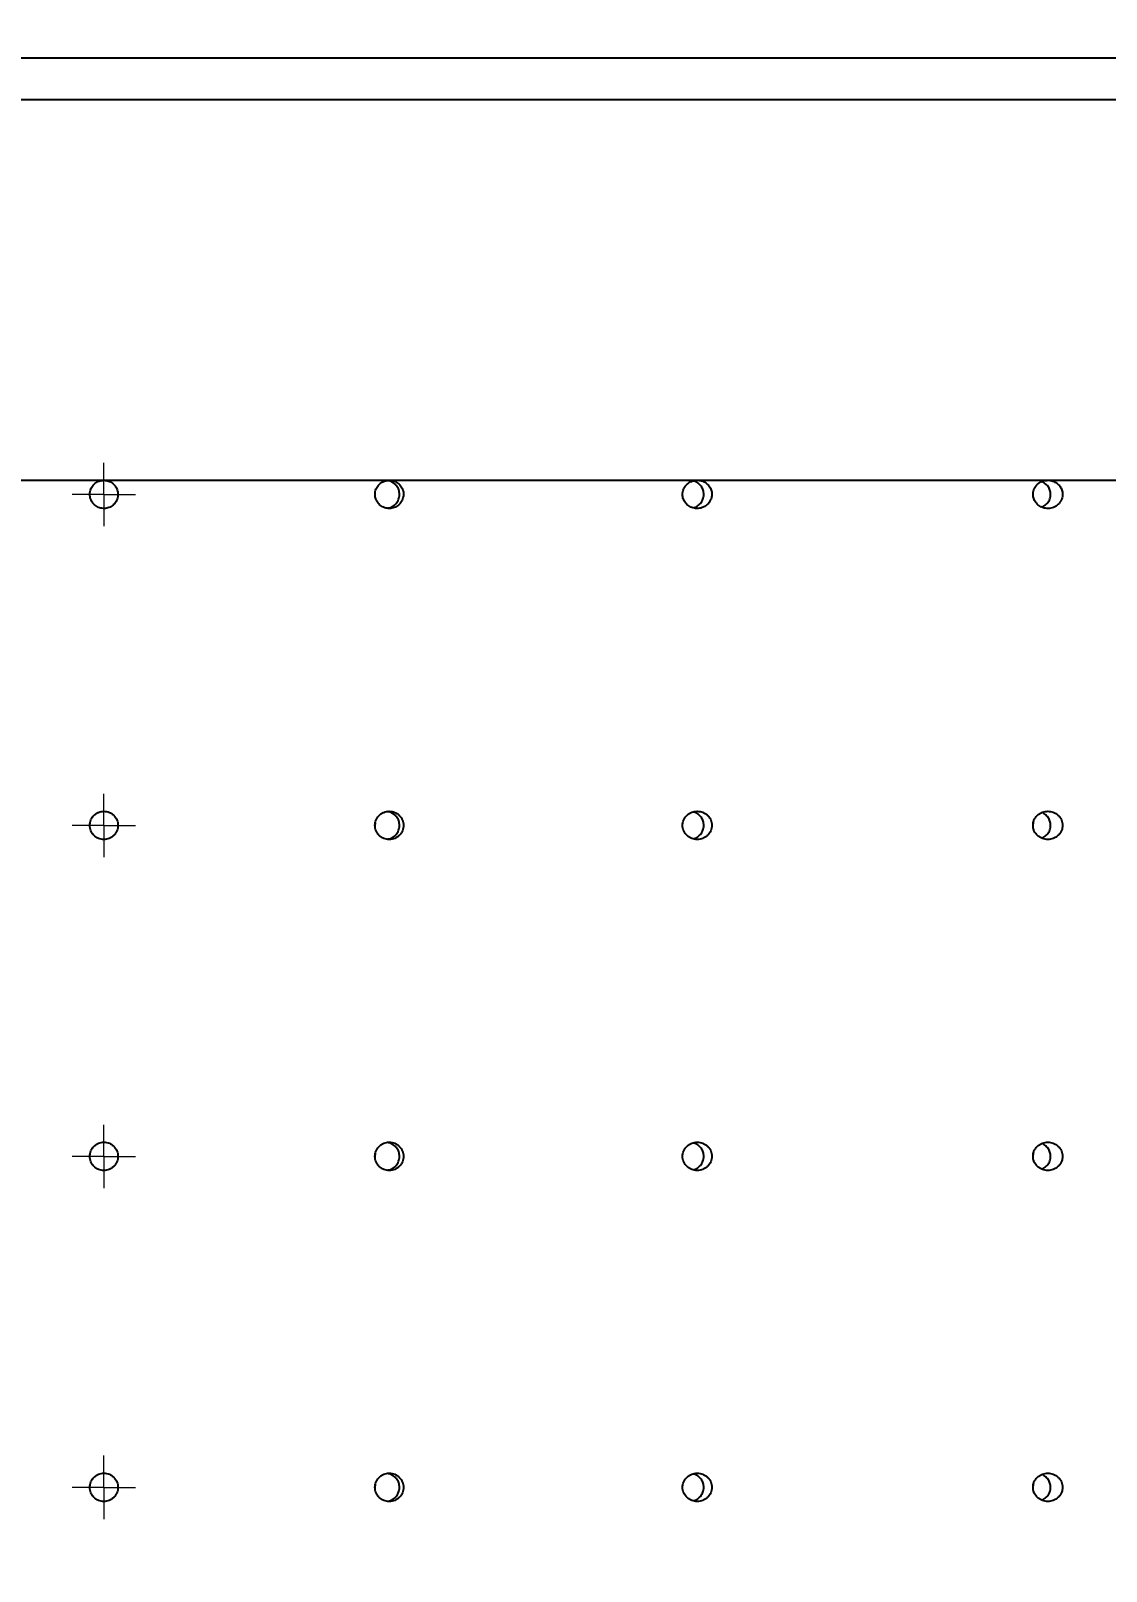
# Model space of a CAD drawing. Header units: millimetres. Extents: x -6549 to -609, y -17178 to -12978.
# Drawn here: x -5573.5 to -5420.8, y -13943.3 to -13724.6 of the extents above; entities that cross this region are included whole.
import ezdxf

# ---------------------------------------------------------------- set-up
doc = ezdxf.new("R2010")
doc.units = ezdxf.units.MM
doc.header["$PDSIZE"] = -1
doc.layers.add('WYMIAR', color=96, linetype='Continuous')
doc.dimstyles.new('1-1', dxfattribs={"dimtxt": 30, "dimasz": 25, "dimexe": 6.25, "dimexo": 30, "dimgap": 20.625, "dimtad": 1, "dimdec": 1, "dimtxsty": 'Standard', "dimcen": 0, "dimclrd": 2, "dimclre": 2, "dimclrt": 2, "dimadec": 0, "dimazin": 0, "dimtfac": 1, "dimtdec": 1, "dimtmove": 0, "dimatfit": 3, "dimfxl": 0, "dimarcsym": 0})

# ---------------------------------------------------------------- blocks, each defined once
blk = doc.blocks.new('SW_CENTERMARKSYMBOL_0')
at = {"color": 0, "linetype": 'Continuous', "lineweight": 0}
for p, q in [((0, 0.25), (0, 0.45)), ((0, 0), (0, 0.25)), ((-0.25, 0), (-0.45, 0)), ((0, 0), (-0.25, 0)), ((0, 0), (0, -0.25)), ((0, 0), (0.25, 0)), ((0.25, 0), (0.45, 0)), ((0, -0.25), (0, -0.45))]:
    blk.add_line(p, q, dxfattribs=at)
blk = doc.blocks.new('SW_CENTERMARKSYMBOL_1')
at = {"color": 0, "linetype": 'Continuous', "lineweight": 0}
for p, q in [((0, 0.25), (0, 0.45)), ((0, 0), (0, 0.25)), ((-0.25, 0), (-0.45, 0)), ((0, 0), (-0.25, 0)), ((0, 0), (0, -0.25)), ((0, 0), (0.25, 0)), ((0.25, 0), (0.45, 0)), ((0, -0.25), (0, -0.45))]:
    blk.add_line(p, q, dxfattribs=at)
blk = doc.blocks.new('SW_CENTERMARKSYMBOL_2')
at = {"color": 0, "linetype": 'Continuous', "lineweight": 0}
for p, q in [((0, 0.25), (0, 0.45)), ((0, 0), (0, 0.25)), ((-0.25, 0), (-0.45, 0)), ((0, 0), (-0.25, 0)), ((0, 0), (0, -0.25)), ((0, 0), (0.25, 0)), ((0.25, 0), (0.45, 0)), ((0, -0.25), (0, -0.45))]:
    blk.add_line(p, q, dxfattribs=at)
blk = doc.blocks.new('SW_CENTERMARKSYMBOL_3')
at = {"color": 0, "linetype": 'Continuous', "lineweight": 0}
for p, q in [((0, 0.25), (0, 0.45)), ((0, 0), (0, 0.25)), ((-0.25, 0), (-0.45, 0)), ((0, 0), (-0.25, 0)), ((0, 0), (0, -0.25)), ((0, 0), (0.25, 0)), ((0.25, 0), (0.45, 0)), ((0, -0.25), (0, -0.45))]:
    blk.add_line(p, q, dxfattribs=at)
blk = doc.blocks.new('front')
for p, q in [((-10433.97, -14699.95), (-10393.45, -14699.95)), ((-10393.78, -14700.01), (-10393.44, -14699.95)), ((-10393.45, -14699.95), (-10352.93, -14699.95)), ((-10352.93, -14699.95), (-10309.2, -14699.95)), ((-10309.2, -14699.95), (-10259.42, -14699.95)), ((-10259.42, -14699.95), (-10204.48, -14699.95)), ((-10395.43, -14749.05), (-10395.4, -14748.51)), ((-10354.94, -14749.05), (-10354.91, -14748.52)), ((-10311.28, -14749.04), (-10311.24, -14748.53)), ((-10261.52, -14749.02), (-10261.48, -14748.56)), ((-10395.43, -14796.05), (-10395.4, -14795.51)), ((-10354.94, -14796.05), (-10354.91, -14795.52)), ((-10311.28, -14796.04), (-10311.24, -14795.53)), ((-10261.52, -14796.02), (-10261.48, -14795.56)), ((-10395.43, -14843.05), (-10395.4, -14842.51)), ((-10354.94, -14843.05), (-10354.91, -14842.52)), ((-10311.28, -14843.04), (-10311.24, -14842.53)), ((-10261.52, -14843.02), (-10261.48, -14842.56))]:
    blk.add_line(p, q)
for points, knots in [([(-10631.45, -14639.95), (-10631.39, -14639.95), (-10631.26, -14639.95), (-10630.26, -14639.95), (-10628.65, -14639.95), (-10626.42, -14639.95), (-10623.66, -14639.95), (-10620.43, -14639.95), (-10616.73, -14639.95), (-10611.76, -14639.95), (-10605.28, -14639.95), (-10597.03, -14639.95), (-10588.06, -14639.95), (-10578.28, -14639.95), (-10567.83, -14639.95), (-10556.78, -14639.95), (-10545.3, -14639.95), (-10533.43, -14639.95), (-10521.23, -14639.95), (-10506.58, -14639.95), (-10489.41, -14639.95), (-10469.67, -14639.95), (-10449.53, -14639.95), (-10429.06, -14639.95), (-10408.31, -14639.95), (-10387.49, -14639.95), (-10366.64, -14639.95), (-10345.83, -14639.95), (-10326.73, -14639.95), (-10309.34, -14639.95), (-10293.66, -14639.95), (-10278.19, -14639.95), (-10263.49, -14639.95), (-10249.6, -14639.95), (-10236.48, -14639.95), (-10223.68, -14639.95), (-10212.01, -14639.95), (-10201.53, -14639.95), (-10192.16, -14639.95), (-10183.37, -14639.95), (-10176.3, -14639.95), (-10170.85, -14639.95), (-10166.7, -14639.95), (-10163.07, -14639.95), (-10160.07, -14639.95), (-10157.76, -14639.95), (-10156.21, -14639.95), (-10155.45, -14639.95), (-10155.53, -14639.95), (-10155.56, -14639.95)], [0, 0, 0, 0, 0.0119193, 0.023839, 0.0361405, 0.0484435, 0.0603457, 0.0722494, 0.0844008, 0.0965535, 0.1161026, 0.1356578, 0.1557387, 0.1758234, 0.1970921, 0.2183827, 0.2396595, 0.2614833, 0.2833205, 0.305148, 0.3387896, 0.3724628, 0.4061127, 0.4406894, 0.4752902, 0.5098689, 0.5446202, 0.579394, 0.6141422, 0.6409652, 0.6678179, 0.6946636, 0.7214772, 0.7455153, 0.7695514, 0.7939173, 0.8182792, 0.8385424, 0.8588019, 0.879554, 0.9002987, 0.9135102, 0.9267199, 0.9402453, 0.9537683, 0.9670108, 0.9802516, 0.9940174, 1, 1, 1, 1]), ([(-10153.45, -14645.95), (-10153.52, -14645.95), (-10153.68, -14645.95), (-10155.09, -14645.95), (-10157.58, -14645.95), (-10159.95, -14645.95), (-10162.9, -14645.95), (-10166.55, -14645.95), (-10172.93, -14645.95), (-10180.58, -14645.95), (-10189.5, -14645.95), (-10199.65, -14645.95), (-10210.45, -14645.95), (-10222.69, -14645.95), (-10236.42, -14645.95), (-10251.66, -14645.95), (-10267.3, -14645.95), (-10284.43, -14645.95), (-10303.04, -14645.95), (-10323.14, -14645.95), (-10343.48, -14645.95), (-10363.96, -14645.95), (-10384.48, -14645.95), (-10404.72, -14645.95), (-10424.65, -14645.95), (-10444.26, -14645.95), (-10463.76, -14645.95), (-10483.08, -14645.95), (-10502.11, -14645.95), (-10519.2, -14645.95), (-10534.4, -14645.95), (-10547.76, -14645.95), (-10560.76, -14645.95), (-10573.27, -14645.95), (-10584.32, -14645.95), (-10593.95, -14645.95), (-10602.22, -14645.95), (-10609.86, -14645.95), (-10616.59, -14645.95), (-10622.3, -14645.95), (-10626.94, -14645.95), (-10630.16, -14645.95), (-10632.12, -14645.95), (-10633.24, -14645.95), (-10633.38, -14645.95), (-10633.45, -14645.95)], [0, 0, 0, 0, 0.012547, 0.028296, 0.044098, 0.059858, 0.06074, 0.079591, 0.098502, 0.117378, 0.139373, 0.161439, 0.183535, 0.205569, 0.233166, 0.26082, 0.288492, 0.316115, 0.349837, 0.38365, 0.417523, 0.451411, 0.48526, 0.519006, 0.551369, 0.583832, 0.61633, 0.648808, 0.681224, 0.713555, 0.737661, 0.761841, 0.78602, 0.810152, 0.834217, 0.85297, 0.871777, 0.890561, 0.909281, 0.926889, 0.944536, 0.962122, 0.974741, 0.987384, 1, 1, 1, 1]), ([(-10393.45, -14699.95), (-10393.46, -14699.95), (-10393.69, -14699.95), (-10394.15, -14700.03), (-10394.74, -14700.37), (-10395.19, -14700.89), (-10395.41, -14701.44), (-10395.48, -14702.03), (-10395.37, -14702.62), (-10395.04, -14703.22), (-10394.53, -14703.68), (-10393.9, -14703.94), (-10393.22, -14703.97), (-10392.56, -14703.78), (-10392, -14703.38), (-10391.61, -14702.82), (-10391.42, -14702.16), (-10391.47, -14701.48), (-10391.73, -14700.85), (-10392.2, -14700.35), (-10392.79, -14700.01), (-10393.23, -14699.97), (-10393.45, -14699.95)], [0, 0, 0, 0, 0.0017203, 0.0554068, 0.1090941, 0.1627821, 0.2164695, 0.2500761, 0.3037625, 0.3574498, 0.4111362, 0.4648237, 0.518511, 0.5721976, 0.6258849, 0.6795723, 0.7332601, 0.7869476, 0.8406333, 0.8943217, 0.9480095, 1, 1, 1, 1]), ([(-10352.93, -14699.95), (-10353.16, -14699.97), (-10353.62, -14700.02), (-10354.23, -14700.37), (-10354.7, -14700.89), (-10354.92, -14701.45), (-10354.98, -14702.03), (-10354.88, -14702.61), (-10354.56, -14703.21), (-10354.05, -14703.66), (-10353.42, -14703.93), (-10352.72, -14703.98), (-10352.05, -14703.79), (-10351.47, -14703.39), (-10351.07, -14702.82), (-10350.88, -14702.16), (-10350.93, -14701.48), (-10351.19, -14700.86), (-10351.64, -14700.36), (-10352.24, -14700.03), (-10352.7, -14699.95), (-10352.93, -14699.95), (-10352.93, -14699.95)], [0, 0, 0, 0, 0.0543134, 0.1093523, 0.1638474, 0.2174112, 0.2501052, 0.3026093, 0.3551004, 0.4080241, 0.461858, 0.5165361, 0.571615, 0.6264718, 0.6806007, 0.7338359, 0.7864009, 0.8387789, 0.8915075, 0.9449911, 0.9993393, 1, 1, 1, 1]), ([(-10353.17, -14703.9), (-10352.99, -14703.86), (-10352.58, -14703.78), (-10352.04, -14703.38), (-10351.64, -14702.82), (-10351.46, -14702.16), (-10351.5, -14701.48), (-10351.76, -14700.86), (-10352.22, -14700.37), (-10352.73, -14700.06), (-10353.09, -14700.01), (-10353.22, -14700)], [0, 0, 0, 0, 0.098356, 0.220455, 0.340913, 0.459363, 0.576306, 0.692827, 0.810142, 0.92915, 1, 1, 1, 1]), ([(-10309.2, -14699.95), (-10309.42, -14699.97), (-10309.89, -14700.01), (-10310.53, -14700.35), (-10311.03, -14700.89), (-10311.26, -14701.47), (-10311.31, -14702.03), (-10311.22, -14702.59), (-10310.91, -14703.16), (-10310.42, -14703.62), (-10309.79, -14703.91), (-10309.06, -14703.99), (-10308.33, -14703.81), (-10307.71, -14703.4), (-10307.28, -14702.81), (-10307.1, -14702.15), (-10307.14, -14701.49), (-10307.4, -14700.89), (-10307.83, -14700.4), (-10308.42, -14700.05), (-10308.91, -14699.95), (-10309.18, -14699.95), (-10309.2, -14699.95)], [0, 0, 0, 0, 0.051653, 0.110559, 0.167411, 0.220657, 0.250137, 0.299604, 0.349022, 0.399811, 0.453724, 0.510809, 0.569732, 0.62811, 0.683713, 0.73579, 0.785325, 0.834206, 0.88435, 0.93715, 0.993128, 1, 1, 1, 1]), ([(-10309.83, -14703.85), (-10309.72, -14703.83), (-10309.36, -14703.76), (-10308.86, -14703.39), (-10308.43, -14702.82), (-10308.25, -14702.15), (-10308.29, -14701.49), (-10308.55, -14700.89), (-10308.99, -14700.41), (-10309.44, -14700.11), (-10309.74, -14700.06), (-10309.82, -14700.04)], [0, 0, 0, 0, 0.0644988, 0.2056391, 0.3399927, 0.4657282, 0.5852447, 0.7031712, 0.8241714, 0.9516663, 1, 1, 1, 1]), ([(-10259.42, -14699.95), (-10259.63, -14699.97), (-10260.1, -14700), (-10260.76, -14700.34), (-10261.29, -14700.92), (-10261.5, -14701.5), (-10261.55, -14702.05), (-10261.46, -14702.57), (-10261.17, -14703.12), (-10260.72, -14703.57), (-10260.1, -14703.88), (-10259.37, -14703.99), (-10258.6, -14703.84), (-10257.93, -14703.42), (-10257.48, -14702.8), (-10257.3, -14702.12), (-10257.35, -14701.48), (-10257.59, -14700.92), (-10258, -14700.44), (-10258.57, -14700.08), (-10259.07, -14699.96), (-10259.37, -14699.95), (-10259.42, -14699.95)], [0, 0, 0, 0, 0.0490529, 0.1129895, 0.1730685, 0.2259198, 0.2501864, 0.2962531, 0.3422353, 0.3904084, 0.443996, 0.503536, 0.5671366, 0.6302601, 0.6880193, 0.7387748, 0.7848072, 0.8298139, 0.8770329, 0.9288314, 0.9863905, 1, 1, 1, 1]), ([(-10260.27, -14703.76), (-10260.05, -14703.64), (-10259.61, -14703.41), (-10259.18, -14702.8), (-10259, -14702.12), (-10259.05, -14701.48), (-10259.3, -14700.92), (-10259.69, -14700.44), (-10260.06, -14700.24), (-10260.24, -14700.14)], [0, 0, 0, 0, 0.164633, 0.327689, 0.470648, 0.600088, 0.726611, 0.859459, 1, 1, 1, 1]), ([(-10395.45, -14748.95), (-10395.45, -14749.08), (-10395.44, -14749.21), (-10395.39, -14749.47), (-10395.35, -14749.59), (-10395.25, -14749.84), (-10395.19, -14749.95), (-10395.04, -14750.17), (-10394.96, -14750.27), (-10394.68, -14750.55), (-10394.46, -14750.7), (-10393.98, -14750.9), (-10393.71, -14750.95), (-10393.32, -14750.95), (-10393.19, -14750.94), (-10392.93, -14750.89), (-10392.81, -14750.85), (-10392.57, -14750.75), (-10392.45, -14750.68), (-10392.23, -14750.54), (-10392.13, -14750.46), (-10391.94, -14750.27), (-10391.86, -14750.17), (-10391.72, -14749.95), (-10391.65, -14749.84), (-10391.55, -14749.59), (-10391.52, -14749.47), (-10391.46, -14749.21), (-10391.45, -14749.08), (-10391.45, -14748.82), (-10391.46, -14748.69), (-10391.52, -14748.43), (-10391.55, -14748.31), (-10391.7, -14747.94), (-10391.85, -14747.72), (-10392.13, -14747.44), (-10392.23, -14747.36), (-10392.45, -14747.21), (-10392.56, -14747.15), (-10392.8, -14747.05), (-10392.93, -14747.01), (-10393.19, -14746.96), (-10393.32, -14746.95), (-10393.58, -14746.95), (-10393.71, -14746.96), (-10393.97, -14747.01), (-10394.09, -14747.05), (-10394.34, -14747.15), (-10394.45, -14747.21), (-10394.67, -14747.36), (-10394.77, -14747.44), (-10394.96, -14747.63), (-10395.04, -14747.73), (-10395.19, -14747.94), (-10395.25, -14748.06), (-10395.4, -14748.42), (-10395.45, -14748.68), (-10395.45, -14748.95)], [0, 0, 0, 0, 0.03125, 0.03125, 0.0625, 0.0625, 0.09375, 0.09375, 0.125, 0.125, 0.1875, 0.1875, 0.25, 0.25, 0.28125, 0.28125, 0.3125, 0.3125, 0.34375, 0.34375, 0.375, 0.375, 0.40625, 0.40625, 0.4375, 0.4375, 0.46875, 0.46875, 0.5, 0.5, 0.53125, 0.53125, 0.5625, 0.5625, 0.625, 0.625, 0.65625, 0.65625, 0.6875, 0.6875, 0.71875, 0.71875, 0.75, 0.75, 0.78125, 0.78125, 0.8125, 0.8125, 0.84375, 0.84375, 0.875, 0.875, 0.90625, 0.90625, 0.9375, 0.9375, 1, 1, 1, 1]), ([(-10354.96, -14748.95), (-10354.96, -14749.08), (-10354.95, -14749.21), (-10354.89, -14749.47), (-10354.85, -14749.6), (-10354.75, -14749.84), (-10354.69, -14749.96), (-10354.54, -14750.18), (-10354.45, -14750.28), (-10354.17, -14750.55), (-10353.95, -14750.7), (-10353.58, -14750.85), (-10353.46, -14750.89), (-10353.2, -14750.94), (-10353.07, -14750.95), (-10352.8, -14750.95), (-10352.67, -14750.94), (-10352.41, -14750.89), (-10352.29, -14750.85), (-10352.04, -14750.75), (-10351.93, -14750.69), (-10351.71, -14750.55), (-10351.6, -14750.46), (-10351.41, -14750.28), (-10351.33, -14750.18), (-10351.18, -14749.96), (-10351.12, -14749.84), (-10351.02, -14749.6), (-10350.98, -14749.47), (-10350.92, -14749.22), (-10350.91, -14749.08), (-10350.91, -14748.69), (-10350.96, -14748.42), (-10351.17, -14747.94), (-10351.32, -14747.71), (-10351.6, -14747.44), (-10351.71, -14747.35), (-10351.93, -14747.21), (-10352.04, -14747.15), (-10352.29, -14747.05), (-10352.41, -14747.01), (-10352.67, -14746.96), (-10352.8, -14746.95), (-10353.07, -14746.95), (-10353.2, -14746.96), (-10353.45, -14747.01), (-10353.58, -14747.05), (-10353.82, -14747.15), (-10353.94, -14747.21), (-10354.16, -14747.35), (-10354.27, -14747.44), (-10354.45, -14747.62), (-10354.54, -14747.72), (-10354.69, -14747.94), (-10354.75, -14748.06), (-10354.91, -14748.42), (-10354.96, -14748.68), (-10354.96, -14748.95)], [0, 0, 0, 0, 0.03125, 0.03125, 0.0625, 0.0625, 0.09375, 0.09375, 0.125, 0.125, 0.1875, 0.1875, 0.21875, 0.21875, 0.25, 0.25, 0.28125, 0.28125, 0.3125, 0.3125, 0.34375, 0.34375, 0.375, 0.375, 0.40625, 0.40625, 0.4375, 0.4375, 0.46875, 0.46875, 0.5, 0.5, 0.5625, 0.5625, 0.625, 0.625, 0.65625, 0.65625, 0.6875, 0.6875, 0.71875, 0.71875, 0.75, 0.75, 0.78125, 0.78125, 0.8125, 0.8125, 0.84375, 0.84375, 0.875, 0.875, 0.90625, 0.90625, 0.9375, 0.9375, 1, 1, 1, 1]), ([(-10353.22, -14750.92), (-10353.02, -14750.87), (-10352.59, -14750.79), (-10352.04, -14750.38), (-10351.64, -14749.82), (-10351.46, -14749.16), (-10351.5, -14748.48), (-10351.76, -14747.86), (-10352.22, -14747.37), (-10352.73, -14747.06), (-10353.09, -14747.01), (-10353.22, -14747)], [0, 0, 0, 0, 0.106815, 0.227762, 0.347083, 0.464415, 0.580254, 0.695675, 0.81188, 0.929763, 1, 1, 1, 1]), ([(-10311.29, -14748.95), (-10311.29, -14749.09), (-10311.28, -14749.22), (-10311.22, -14749.48), (-10311.18, -14749.61), (-10311.01, -14749.98), (-10310.85, -14750.2), (-10310.56, -14750.48), (-10310.45, -14750.56), (-10310.22, -14750.7), (-10310.11, -14750.76), (-10309.86, -14750.85), (-10309.73, -14750.89), (-10309.47, -14750.94), (-10309.34, -14750.95), (-10309.07, -14750.95), (-10308.94, -14750.94), (-10308.68, -14750.89), (-10308.55, -14750.85), (-10308.31, -14750.76), (-10308.19, -14750.7), (-10307.96, -14750.56), (-10307.86, -14750.48), (-10307.56, -14750.2), (-10307.4, -14749.99), (-10307.24, -14749.61), (-10307.2, -14749.49), (-10307.14, -14749.22), (-10307.12, -14749.09), (-10307.12, -14748.68), (-10307.18, -14748.41), (-10307.34, -14748.04), (-10307.41, -14747.92), (-10307.57, -14747.7), (-10307.66, -14747.6), (-10307.85, -14747.42), (-10307.96, -14747.34), (-10308.19, -14747.2), (-10308.3, -14747.14), (-10308.55, -14747.04), (-10308.68, -14747.01), (-10308.94, -14746.96), (-10309.07, -14746.95), (-10309.34, -14746.95), (-10309.47, -14746.96), (-10309.73, -14747.01), (-10309.86, -14747.05), (-10310.11, -14747.14), (-10310.22, -14747.2), (-10310.45, -14747.34), (-10310.56, -14747.42), (-10310.75, -14747.6), (-10310.84, -14747.7), (-10311, -14747.92), (-10311.07, -14748.04), (-10311.23, -14748.4), (-10311.29, -14748.68), (-10311.29, -14748.95)], [0, 0, 0, 0, 0.03125, 0.03125, 0.0625, 0.0625, 0.125, 0.125, 0.15625, 0.15625, 0.1875, 0.1875, 0.21875, 0.21875, 0.25, 0.25, 0.28125, 0.28125, 0.3125, 0.3125, 0.34375, 0.34375, 0.375, 0.375, 0.4375, 0.4375, 0.46875, 0.46875, 0.5, 0.5, 0.5625, 0.5625, 0.59375, 0.59375, 0.625, 0.625, 0.65625, 0.65625, 0.6875, 0.6875, 0.71875, 0.71875, 0.75, 0.75, 0.78125, 0.78125, 0.8125, 0.8125, 0.84375, 0.84375, 0.875, 0.875, 0.90625, 0.90625, 0.9375, 0.9375, 1, 1, 1, 1]), ([(-10309.78, -14750.84), (-10309.69, -14750.82), (-10309.35, -14750.76), (-10308.86, -14750.39), (-10308.43, -14749.82), (-10308.25, -14749.15), (-10308.29, -14748.49), (-10308.55, -14747.89), (-10308.99, -14747.41), (-10309.42, -14747.11), (-10309.71, -14747.06), (-10309.78, -14747.05)], [0, 0, 0, 0, 0.056218, 0.199914, 0.336701, 0.464708, 0.586389, 0.706456, 0.829648, 0.959449, 1, 1, 1, 1]), ([(-10261.53, -14748.95), (-10261.53, -14749.09), (-10261.52, -14749.23), (-10261.46, -14749.5), (-10261.41, -14749.63), (-10261.24, -14750.01), (-10261.07, -14750.23), (-10260.77, -14750.49), (-10260.66, -14750.57), (-10260.43, -14750.71), (-10260.31, -14750.77), (-10259.94, -14750.9), (-10259.69, -14750.95), (-10259.17, -14750.95), (-10258.91, -14750.9), (-10258.42, -14750.72), (-10258.19, -14750.59), (-10257.89, -14750.32), (-10257.8, -14750.22), (-10257.64, -14750), (-10257.57, -14749.89), (-10257.45, -14749.64), (-10257.41, -14749.5), (-10257.35, -14749.23), (-10257.33, -14749.09), (-10257.33, -14748.67), (-10257.39, -14748.4), (-10257.56, -14748.02), (-10257.63, -14747.9), (-10257.8, -14747.68), (-10257.89, -14747.58), (-10258.19, -14747.31), (-10258.42, -14747.18), (-10258.79, -14747.04), (-10258.91, -14747.01), (-10259.17, -14746.96), (-10259.3, -14746.95), (-10259.56, -14746.95), (-10259.69, -14746.96), (-10259.94, -14747.01), (-10260.07, -14747.04), (-10260.31, -14747.13), (-10260.43, -14747.19), (-10260.66, -14747.32), (-10260.77, -14747.4), (-10260.97, -14747.58), (-10261.06, -14747.68), (-10261.22, -14747.9), (-10261.29, -14748.02), (-10261.41, -14748.26), (-10261.46, -14748.39), (-10261.52, -14748.67), (-10261.53, -14748.81), (-10261.53, -14748.95)], [0, 0, 0, 0, 0.03125, 0.03125, 0.0625, 0.0625, 0.125, 0.125, 0.15625, 0.15625, 0.1875, 0.1875, 0.25, 0.25, 0.3125, 0.3125, 0.375, 0.375, 0.40625, 0.40625, 0.4375, 0.4375, 0.46875, 0.46875, 0.5, 0.5, 0.5625, 0.5625, 0.59375, 0.59375, 0.625, 0.625, 0.6875, 0.6875, 0.71875, 0.71875, 0.75, 0.75, 0.78125, 0.78125, 0.8125, 0.8125, 0.84375, 0.84375, 0.875, 0.875, 0.90625, 0.90625, 0.9375, 0.9375, 0.96875, 0.96875, 1, 1, 1, 1]), ([(-10260.28, -14750.77), (-10260.05, -14750.65), (-10259.61, -14750.42), (-10259.18, -14749.8), (-10259, -14749.12), (-10259.06, -14748.48), (-10259.29, -14747.91), (-10259.71, -14747.45), (-10260.06, -14747.18), (-10260.27, -14747.13), (-10260.28, -14747.12)], [0, 0, 0, 0, 0.165774, 0.326913, 0.468202, 0.596123, 0.721157, 0.85245, 0.996661, 1, 1, 1, 1]), ([(-10395.45, -14795.95), (-10395.45, -14796.08), (-10395.44, -14796.21), (-10395.39, -14796.47), (-10395.35, -14796.59), (-10395.25, -14796.84), (-10395.19, -14796.95), (-10395.04, -14797.17), (-10394.96, -14797.27), (-10394.68, -14797.55), (-10394.46, -14797.7), (-10393.98, -14797.9), (-10393.71, -14797.95), (-10393.32, -14797.95), (-10393.19, -14797.94), (-10392.93, -14797.89), (-10392.81, -14797.85), (-10392.57, -14797.75), (-10392.45, -14797.68), (-10392.23, -14797.54), (-10392.13, -14797.46), (-10391.94, -14797.27), (-10391.86, -14797.17), (-10391.72, -14796.95), (-10391.65, -14796.84), (-10391.55, -14796.59), (-10391.52, -14796.47), (-10391.46, -14796.21), (-10391.45, -14796.08), (-10391.45, -14795.82), (-10391.46, -14795.69), (-10391.52, -14795.43), (-10391.55, -14795.31), (-10391.7, -14794.94), (-10391.85, -14794.72), (-10392.13, -14794.44), (-10392.23, -14794.36), (-10392.45, -14794.21), (-10392.56, -14794.15), (-10392.8, -14794.05), (-10392.93, -14794.01), (-10393.19, -14793.96), (-10393.32, -14793.95), (-10393.58, -14793.95), (-10393.71, -14793.96), (-10393.97, -14794.01), (-10394.09, -14794.05), (-10394.34, -14794.15), (-10394.45, -14794.21), (-10394.67, -14794.36), (-10394.77, -14794.44), (-10394.96, -14794.63), (-10395.04, -14794.73), (-10395.19, -14794.94), (-10395.25, -14795.06), (-10395.4, -14795.42), (-10395.45, -14795.68), (-10395.45, -14795.95)], [0, 0, 0, 0, 0.03125, 0.03125, 0.0625, 0.0625, 0.09375, 0.09375, 0.125, 0.125, 0.1875, 0.1875, 0.25, 0.25, 0.28125, 0.28125, 0.3125, 0.3125, 0.34375, 0.34375, 0.375, 0.375, 0.40625, 0.40625, 0.4375, 0.4375, 0.46875, 0.46875, 0.5, 0.5, 0.53125, 0.53125, 0.5625, 0.5625, 0.625, 0.625, 0.65625, 0.65625, 0.6875, 0.6875, 0.71875, 0.71875, 0.75, 0.75, 0.78125, 0.78125, 0.8125, 0.8125, 0.84375, 0.84375, 0.875, 0.875, 0.90625, 0.90625, 0.9375, 0.9375, 1, 1, 1, 1]), ([(-10354.96, -14795.95), (-10354.96, -14796.08), (-10354.95, -14796.21), (-10354.89, -14796.47), (-10354.85, -14796.6), (-10354.75, -14796.84), (-10354.69, -14796.96), (-10354.54, -14797.18), (-10354.45, -14797.28), (-10354.17, -14797.55), (-10353.95, -14797.7), (-10353.58, -14797.85), (-10353.46, -14797.89), (-10353.2, -14797.94), (-10353.07, -14797.95), (-10352.8, -14797.95), (-10352.67, -14797.94), (-10352.41, -14797.89), (-10352.29, -14797.85), (-10352.04, -14797.75), (-10351.93, -14797.69), (-10351.71, -14797.55), (-10351.6, -14797.46), (-10351.41, -14797.28), (-10351.33, -14797.18), (-10351.18, -14796.96), (-10351.12, -14796.84), (-10351.02, -14796.6), (-10350.98, -14796.47), (-10350.92, -14796.22), (-10350.91, -14796.08), (-10350.91, -14795.69), (-10350.96, -14795.42), (-10351.17, -14794.94), (-10351.32, -14794.71), (-10351.6, -14794.44), (-10351.71, -14794.35), (-10351.93, -14794.21), (-10352.04, -14794.15), (-10352.29, -14794.05), (-10352.41, -14794.01), (-10352.67, -14793.96), (-10352.8, -14793.95), (-10353.07, -14793.95), (-10353.2, -14793.96), (-10353.45, -14794.01), (-10353.58, -14794.05), (-10353.82, -14794.15), (-10353.94, -14794.21), (-10354.16, -14794.35), (-10354.27, -14794.44), (-10354.45, -14794.62), (-10354.54, -14794.72), (-10354.69, -14794.94), (-10354.75, -14795.06), (-10354.91, -14795.42), (-10354.96, -14795.68), (-10354.96, -14795.95)], [0, 0, 0, 0, 0.03125, 0.03125, 0.0625, 0.0625, 0.09375, 0.09375, 0.125, 0.125, 0.1875, 0.1875, 0.21875, 0.21875, 0.25, 0.25, 0.28125, 0.28125, 0.3125, 0.3125, 0.34375, 0.34375, 0.375, 0.375, 0.40625, 0.40625, 0.4375, 0.4375, 0.46875, 0.46875, 0.5, 0.5, 0.5625, 0.5625, 0.625, 0.625, 0.65625, 0.65625, 0.6875, 0.6875, 0.71875, 0.71875, 0.75, 0.75, 0.78125, 0.78125, 0.8125, 0.8125, 0.84375, 0.84375, 0.875, 0.875, 0.90625, 0.90625, 0.9375, 0.9375, 1, 1, 1, 1]), ([(-10353.22, -14797.92), (-10353.02, -14797.87), (-10352.59, -14797.79), (-10352.04, -14797.38), (-10351.64, -14796.82), (-10351.46, -14796.16), (-10351.5, -14795.48), (-10351.76, -14794.86), (-10352.22, -14794.37), (-10352.73, -14794.06), (-10353.09, -14794.01), (-10353.22, -14794)], [0, 0, 0, 0, 0.1068149, 0.2277588, 0.3470842, 0.4644162, 0.5802549, 0.6956758, 0.8118805, 0.9297643, 1, 1, 1, 1]), ([(-10311.29, -14795.95), (-10311.29, -14796.09), (-10311.28, -14796.22), (-10311.22, -14796.48), (-10311.18, -14796.61), (-10311.01, -14796.98), (-10310.85, -14797.2), (-10310.56, -14797.48), (-10310.45, -14797.56), (-10310.22, -14797.7), (-10310.11, -14797.76), (-10309.86, -14797.85), (-10309.73, -14797.89), (-10309.47, -14797.94), (-10309.34, -14797.95), (-10309.07, -14797.95), (-10308.94, -14797.94), (-10308.68, -14797.89), (-10308.55, -14797.85), (-10308.31, -14797.76), (-10308.19, -14797.7), (-10307.96, -14797.56), (-10307.86, -14797.48), (-10307.56, -14797.2), (-10307.4, -14796.99), (-10307.24, -14796.61), (-10307.2, -14796.49), (-10307.14, -14796.22), (-10307.12, -14796.09), (-10307.12, -14795.68), (-10307.18, -14795.41), (-10307.34, -14795.04), (-10307.41, -14794.92), (-10307.57, -14794.7), (-10307.66, -14794.6), (-10307.85, -14794.42), (-10307.96, -14794.34), (-10308.19, -14794.2), (-10308.3, -14794.14), (-10308.55, -14794.04), (-10308.68, -14794.01), (-10308.94, -14793.96), (-10309.07, -14793.95), (-10309.34, -14793.95), (-10309.47, -14793.96), (-10309.73, -14794.01), (-10309.86, -14794.05), (-10310.11, -14794.14), (-10310.22, -14794.2), (-10310.45, -14794.34), (-10310.56, -14794.42), (-10310.75, -14794.6), (-10310.84, -14794.7), (-10311, -14794.92), (-10311.07, -14795.04), (-10311.23, -14795.4), (-10311.29, -14795.68), (-10311.29, -14795.95)], [0, 0, 0, 0, 0.03125, 0.03125, 0.0625, 0.0625, 0.125, 0.125, 0.15625, 0.15625, 0.1875, 0.1875, 0.21875, 0.21875, 0.25, 0.25, 0.28125, 0.28125, 0.3125, 0.3125, 0.34375, 0.34375, 0.375, 0.375, 0.4375, 0.4375, 0.46875, 0.46875, 0.5, 0.5, 0.5625, 0.5625, 0.59375, 0.59375, 0.625, 0.625, 0.65625, 0.65625, 0.6875, 0.6875, 0.71875, 0.71875, 0.75, 0.75, 0.78125, 0.78125, 0.8125, 0.8125, 0.84375, 0.84375, 0.875, 0.875, 0.90625, 0.90625, 0.9375, 0.9375, 1, 1, 1, 1]), ([(-10309.78, -14797.84), (-10309.69, -14797.82), (-10309.35, -14797.76), (-10308.86, -14797.39), (-10308.43, -14796.82), (-10308.25, -14796.15), (-10308.29, -14795.49), (-10308.55, -14794.89), (-10308.99, -14794.41), (-10309.42, -14794.11), (-10309.71, -14794.06), (-10309.78, -14794.05)], [0, 0, 0, 0, 0.056218, 0.199911, 0.336702, 0.46471, 0.586391, 0.706453, 0.829649, 0.95945, 1, 1, 1, 1]), ([(-10261.53, -14795.95), (-10261.53, -14796.09), (-10261.52, -14796.23), (-10261.46, -14796.5), (-10261.41, -14796.63), (-10261.24, -14797.01), (-10261.07, -14797.23), (-10260.77, -14797.49), (-10260.66, -14797.57), (-10260.43, -14797.71), (-10260.31, -14797.77), (-10259.94, -14797.9), (-10259.69, -14797.95), (-10259.17, -14797.95), (-10258.91, -14797.9), (-10258.42, -14797.72), (-10258.19, -14797.59), (-10257.89, -14797.32), (-10257.8, -14797.22), (-10257.64, -14797), (-10257.57, -14796.89), (-10257.45, -14796.64), (-10257.41, -14796.5), (-10257.35, -14796.23), (-10257.33, -14796.09), (-10257.33, -14795.67), (-10257.39, -14795.4), (-10257.56, -14795.02), (-10257.63, -14794.9), (-10257.8, -14794.68), (-10257.89, -14794.58), (-10258.19, -14794.31), (-10258.42, -14794.18), (-10258.79, -14794.04), (-10258.91, -14794.01), (-10259.17, -14793.96), (-10259.3, -14793.95), (-10259.56, -14793.95), (-10259.69, -14793.96), (-10259.94, -14794.01), (-10260.07, -14794.04), (-10260.31, -14794.13), (-10260.43, -14794.19), (-10260.66, -14794.32), (-10260.77, -14794.4), (-10260.97, -14794.58), (-10261.06, -14794.68), (-10261.22, -14794.9), (-10261.29, -14795.02), (-10261.41, -14795.26), (-10261.46, -14795.39), (-10261.52, -14795.67), (-10261.53, -14795.81), (-10261.53, -14795.95)], [0, 0, 0, 0, 0.03125, 0.03125, 0.0625, 0.0625, 0.125, 0.125, 0.15625, 0.15625, 0.1875, 0.1875, 0.25, 0.25, 0.3125, 0.3125, 0.375, 0.375, 0.40625, 0.40625, 0.4375, 0.4375, 0.46875, 0.46875, 0.5, 0.5, 0.5625, 0.5625, 0.59375, 0.59375, 0.625, 0.625, 0.6875, 0.6875, 0.71875, 0.71875, 0.75, 0.75, 0.78125, 0.78125, 0.8125, 0.8125, 0.84375, 0.84375, 0.875, 0.875, 0.90625, 0.90625, 0.9375, 0.9375, 0.96875, 0.96875, 1, 1, 1, 1]), ([(-10260.28, -14797.77), (-10260.05, -14797.65), (-10259.61, -14797.42), (-10259.18, -14796.8), (-10259, -14796.12), (-10259.06, -14795.48), (-10259.29, -14794.91), (-10259.71, -14794.45), (-10260.06, -14794.18), (-10260.27, -14794.13), (-10260.28, -14794.12)], [0, 0, 0, 0, 0.1657707, 0.3269145, 0.4681966, 0.5961243, 0.7211572, 0.8524506, 0.9966613, 1, 1, 1, 1]), ([(-10395.45, -14842.95), (-10395.45, -14843.08), (-10395.44, -14843.21), (-10395.39, -14843.47), (-10395.35, -14843.59), (-10395.25, -14843.84), (-10395.19, -14843.95), (-10395.04, -14844.17), (-10394.96, -14844.27), (-10394.68, -14844.55), (-10394.46, -14844.7), (-10393.98, -14844.9), (-10393.71, -14844.95), (-10393.32, -14844.95), (-10393.19, -14844.94), (-10392.93, -14844.89), (-10392.81, -14844.85), (-10392.57, -14844.75), (-10392.45, -14844.68), (-10392.23, -14844.54), (-10392.13, -14844.46), (-10391.94, -14844.27), (-10391.86, -14844.17), (-10391.72, -14843.95), (-10391.65, -14843.84), (-10391.55, -14843.59), (-10391.52, -14843.47), (-10391.46, -14843.21), (-10391.45, -14843.08), (-10391.45, -14842.82), (-10391.46, -14842.69), (-10391.52, -14842.43), (-10391.55, -14842.31), (-10391.7, -14841.94), (-10391.85, -14841.72), (-10392.13, -14841.44), (-10392.23, -14841.36), (-10392.45, -14841.21), (-10392.56, -14841.15), (-10392.8, -14841.05), (-10392.93, -14841.01), (-10393.19, -14840.96), (-10393.32, -14840.95), (-10393.58, -14840.95), (-10393.71, -14840.96), (-10393.97, -14841.01), (-10394.09, -14841.05), (-10394.34, -14841.15), (-10394.45, -14841.21), (-10394.67, -14841.36), (-10394.77, -14841.44), (-10394.96, -14841.63), (-10395.04, -14841.73), (-10395.19, -14841.94), (-10395.25, -14842.06), (-10395.4, -14842.42), (-10395.45, -14842.68), (-10395.45, -14842.95)], [0, 0, 0, 0, 0.03125, 0.03125, 0.0625, 0.0625, 0.09375, 0.09375, 0.125, 0.125, 0.1875, 0.1875, 0.25, 0.25, 0.28125, 0.28125, 0.3125, 0.3125, 0.34375, 0.34375, 0.375, 0.375, 0.40625, 0.40625, 0.4375, 0.4375, 0.46875, 0.46875, 0.5, 0.5, 0.53125, 0.53125, 0.5625, 0.5625, 0.625, 0.625, 0.65625, 0.65625, 0.6875, 0.6875, 0.71875, 0.71875, 0.75, 0.75, 0.78125, 0.78125, 0.8125, 0.8125, 0.84375, 0.84375, 0.875, 0.875, 0.90625, 0.90625, 0.9375, 0.9375, 1, 1, 1, 1]), ([(-10354.96, -14842.95), (-10354.96, -14843.08), (-10354.95, -14843.21), (-10354.89, -14843.47), (-10354.85, -14843.6), (-10354.75, -14843.84), (-10354.69, -14843.96), (-10354.54, -14844.18), (-10354.45, -14844.28), (-10354.17, -14844.55), (-10353.95, -14844.7), (-10353.58, -14844.85), (-10353.46, -14844.89), (-10353.2, -14844.94), (-10353.07, -14844.95), (-10352.8, -14844.95), (-10352.67, -14844.94), (-10352.41, -14844.89), (-10352.29, -14844.85), (-10352.04, -14844.75), (-10351.93, -14844.69), (-10351.71, -14844.55), (-10351.6, -14844.46), (-10351.41, -14844.28), (-10351.33, -14844.18), (-10351.18, -14843.96), (-10351.12, -14843.84), (-10351.02, -14843.6), (-10350.98, -14843.47), (-10350.92, -14843.22), (-10350.91, -14843.08), (-10350.91, -14842.69), (-10350.96, -14842.42), (-10351.17, -14841.94), (-10351.32, -14841.71), (-10351.6, -14841.44), (-10351.71, -14841.35), (-10351.93, -14841.21), (-10352.04, -14841.15), (-10352.29, -14841.05), (-10352.41, -14841.01), (-10352.67, -14840.96), (-10352.8, -14840.95), (-10353.07, -14840.95), (-10353.2, -14840.96), (-10353.45, -14841.01), (-10353.58, -14841.05), (-10353.82, -14841.15), (-10353.94, -14841.21), (-10354.16, -14841.35), (-10354.27, -14841.44), (-10354.45, -14841.62), (-10354.54, -14841.72), (-10354.69, -14841.94), (-10354.75, -14842.06), (-10354.91, -14842.42), (-10354.96, -14842.68), (-10354.96, -14842.95)], [0, 0, 0, 0, 0.03125, 0.03125, 0.0625, 0.0625, 0.09375, 0.09375, 0.125, 0.125, 0.1875, 0.1875, 0.21875, 0.21875, 0.25, 0.25, 0.28125, 0.28125, 0.3125, 0.3125, 0.34375, 0.34375, 0.375, 0.375, 0.40625, 0.40625, 0.4375, 0.4375, 0.46875, 0.46875, 0.5, 0.5, 0.5625, 0.5625, 0.625, 0.625, 0.65625, 0.65625, 0.6875, 0.6875, 0.71875, 0.71875, 0.75, 0.75, 0.78125, 0.78125, 0.8125, 0.8125, 0.84375, 0.84375, 0.875, 0.875, 0.90625, 0.90625, 0.9375, 0.9375, 1, 1, 1, 1]), ([(-10353.22, -14844.92), (-10353.02, -14844.88), (-10352.59, -14844.79), (-10352.04, -14844.38), (-10351.64, -14843.82), (-10351.46, -14843.16), (-10351.5, -14842.48), (-10351.76, -14841.86), (-10352.22, -14841.37), (-10352.73, -14841.06), (-10353.09, -14841.01), (-10353.22, -14841)], [0, 0, 0, 0, 0.106815, 0.227761, 0.347082, 0.464414, 0.580252, 0.695673, 0.811881, 0.929765, 1, 1, 1, 1]), ([(-10311.29, -14842.95), (-10311.29, -14843.09), (-10311.28, -14843.22), (-10311.22, -14843.48), (-10311.18, -14843.61), (-10311.01, -14843.98), (-10310.85, -14844.2), (-10310.56, -14844.48), (-10310.45, -14844.56), (-10310.22, -14844.7), (-10310.11, -14844.76), (-10309.86, -14844.85), (-10309.73, -14844.89), (-10309.47, -14844.94), (-10309.34, -14844.95), (-10309.07, -14844.95), (-10308.94, -14844.94), (-10308.68, -14844.89), (-10308.55, -14844.85), (-10308.31, -14844.76), (-10308.19, -14844.7), (-10307.96, -14844.56), (-10307.86, -14844.48), (-10307.56, -14844.2), (-10307.4, -14843.99), (-10307.24, -14843.61), (-10307.2, -14843.49), (-10307.14, -14843.22), (-10307.12, -14843.09), (-10307.12, -14842.68), (-10307.18, -14842.41), (-10307.34, -14842.04), (-10307.41, -14841.92), (-10307.57, -14841.7), (-10307.66, -14841.6), (-10307.85, -14841.42), (-10307.96, -14841.34), (-10308.19, -14841.2), (-10308.3, -14841.14), (-10308.55, -14841.04), (-10308.68, -14841.01), (-10308.94, -14840.96), (-10309.07, -14840.95), (-10309.34, -14840.95), (-10309.47, -14840.96), (-10309.73, -14841.01), (-10309.86, -14841.05), (-10310.11, -14841.14), (-10310.22, -14841.2), (-10310.45, -14841.34), (-10310.56, -14841.42), (-10310.75, -14841.6), (-10310.84, -14841.7), (-10311, -14841.92), (-10311.07, -14842.04), (-10311.23, -14842.4), (-10311.29, -14842.68), (-10311.29, -14842.95)], [0, 0, 0, 0, 0.03125, 0.03125, 0.0625, 0.0625, 0.125, 0.125, 0.15625, 0.15625, 0.1875, 0.1875, 0.21875, 0.21875, 0.25, 0.25, 0.28125, 0.28125, 0.3125, 0.3125, 0.34375, 0.34375, 0.375, 0.375, 0.4375, 0.4375, 0.46875, 0.46875, 0.5, 0.5, 0.5625, 0.5625, 0.59375, 0.59375, 0.625, 0.625, 0.65625, 0.65625, 0.6875, 0.6875, 0.71875, 0.71875, 0.75, 0.75, 0.78125, 0.78125, 0.8125, 0.8125, 0.84375, 0.84375, 0.875, 0.875, 0.90625, 0.90625, 0.9375, 0.9375, 1, 1, 1, 1]), ([(-10309.78, -14844.84), (-10309.69, -14844.82), (-10309.35, -14844.76), (-10308.86, -14844.39), (-10308.43, -14843.82), (-10308.25, -14843.15), (-10308.29, -14842.49), (-10308.55, -14841.89), (-10308.99, -14841.41), (-10309.42, -14841.11), (-10309.71, -14841.06), (-10309.78, -14841.05)], [0, 0, 0, 0, 0.056218, 0.199913, 0.3367, 0.464712, 0.586392, 0.706454, 0.829649, 0.95945, 1, 1, 1, 1]), ([(-10261.53, -14842.95), (-10261.53, -14843.09), (-10261.52, -14843.23), (-10261.46, -14843.5), (-10261.41, -14843.63), (-10261.24, -14844.01), (-10261.07, -14844.23), (-10260.77, -14844.49), (-10260.66, -14844.57), (-10260.43, -14844.71), (-10260.31, -14844.77), (-10259.94, -14844.9), (-10259.69, -14844.95), (-10259.17, -14844.95), (-10258.91, -14844.9), (-10258.42, -14844.72), (-10258.19, -14844.59), (-10257.89, -14844.32), (-10257.8, -14844.22), (-10257.64, -14844), (-10257.57, -14843.89), (-10257.45, -14843.64), (-10257.41, -14843.5), (-10257.35, -14843.23), (-10257.33, -14843.09), (-10257.33, -14842.67), (-10257.39, -14842.4), (-10257.56, -14842.02), (-10257.63, -14841.9), (-10257.8, -14841.68), (-10257.89, -14841.58), (-10258.19, -14841.31), (-10258.42, -14841.18), (-10258.79, -14841.04), (-10258.91, -14841.01), (-10259.17, -14840.96), (-10259.3, -14840.95), (-10259.56, -14840.95), (-10259.69, -14840.96), (-10259.94, -14841.01), (-10260.07, -14841.04), (-10260.31, -14841.13), (-10260.43, -14841.19), (-10260.66, -14841.32), (-10260.77, -14841.4), (-10260.97, -14841.58), (-10261.06, -14841.68), (-10261.22, -14841.9), (-10261.29, -14842.02), (-10261.41, -14842.26), (-10261.46, -14842.39), (-10261.52, -14842.67), (-10261.53, -14842.81), (-10261.53, -14842.95)], [0, 0, 0, 0, 0.03125, 0.03125, 0.0625, 0.0625, 0.125, 0.125, 0.15625, 0.15625, 0.1875, 0.1875, 0.25, 0.25, 0.3125, 0.3125, 0.375, 0.375, 0.40625, 0.40625, 0.4375, 0.4375, 0.46875, 0.46875, 0.5, 0.5, 0.5625, 0.5625, 0.59375, 0.59375, 0.625, 0.625, 0.6875, 0.6875, 0.71875, 0.71875, 0.75, 0.75, 0.78125, 0.78125, 0.8125, 0.8125, 0.84375, 0.84375, 0.875, 0.875, 0.90625, 0.90625, 0.9375, 0.9375, 0.96875, 0.96875, 1, 1, 1, 1]), ([(-10260.28, -14844.77), (-10260.05, -14844.65), (-10259.61, -14844.42), (-10259.18, -14843.8), (-10259, -14843.12), (-10259.06, -14842.48), (-10259.29, -14841.91), (-10259.71, -14841.45), (-10260.06, -14841.18), (-10260.27, -14841.13), (-10260.28, -14841.12)], [0, 0, 0, 0, 0.165771, 0.326915, 0.468198, 0.596119, 0.721158, 0.852447, 0.996661, 1, 1, 1, 1])]:
    blk.add_open_spline(points, degree=3, knots=knots)
at = {"xscale": 10, "yscale": 10, "zscale": 10}
for name, p in [('SW_CENTERMARKSYMBOL_0', (-10393.45, -14701.95)), ('SW_CENTERMARKSYMBOL_1', (-10393.45, -14748.95)), ('SW_CENTERMARKSYMBOL_2', (-10393.45, -14795.95)), ('SW_CENTERMARKSYMBOL_3', (-10393.45, -14842.95))]:
    blk.add_blockref(name, p, dxfattribs=at)
blk = doc.blocks.new('*D26')
at = {"layer": 'Defpoints', "color": 0}
for p in [(-5563.13, -13565.27), (-5235.13, -14510.93), (-4706.36, -14510.93)]:
    blk.add_point(p, dxfattribs=at)
at = {"layer": 'WYMIAR', "color": 2, "lineweight": -2}
for p, q in [((-5533.13, -13565.27), (-4700.11, -13565.27)), ((-4706.36, -13590.27), (-4706.36, -14485.93)), ((-5205.13, -14510.93), (-4700.11, -14510.93))]:
    blk.add_line(p, q, dxfattribs=at)
at = {"layer": 'WYMIAR', "color": 2}
for points in [[(-4710.52, -13590.27), (-4702.19, -13590.27), (-4706.36, -13565.27)], [(-4710.52, -14485.93), (-4702.19, -14485.93), (-4706.36, -14510.93)]]:
    blk.add_solid(points, dxfattribs=at)
at = {"layer": 'WYMIAR', "color": 2, "insert": (-4744.48, -14038.1), "char_height": 30, "attachment_point": 5, "rotation": 90}
blk.add_mtext('945,7', dxfattribs=at)

msp = doc.modelspace()

# ---------------------------------------------------------------- block references
msp.add_blockref('front', (4830.32, 911.52))

# ---------------------------------------------------------------- dimensions: what is measured, and where the dimension line sits
at = {"layer": 'WYMIAR'}
dim = msp.add_linear_dim(base=(-4706.36, -14510.93), p1=(-5563.13, -13565.27), p2=(-5235.13, -14510.93), angle=90, dimstyle='1-1', dxfattribs=at)
dim.commit()
dim.dimension.update_dxf_attribs({"geometry": '*D26', "text_midpoint": (-4744.48, -14038.1)})

doc.saveas('drawing.dxf')
